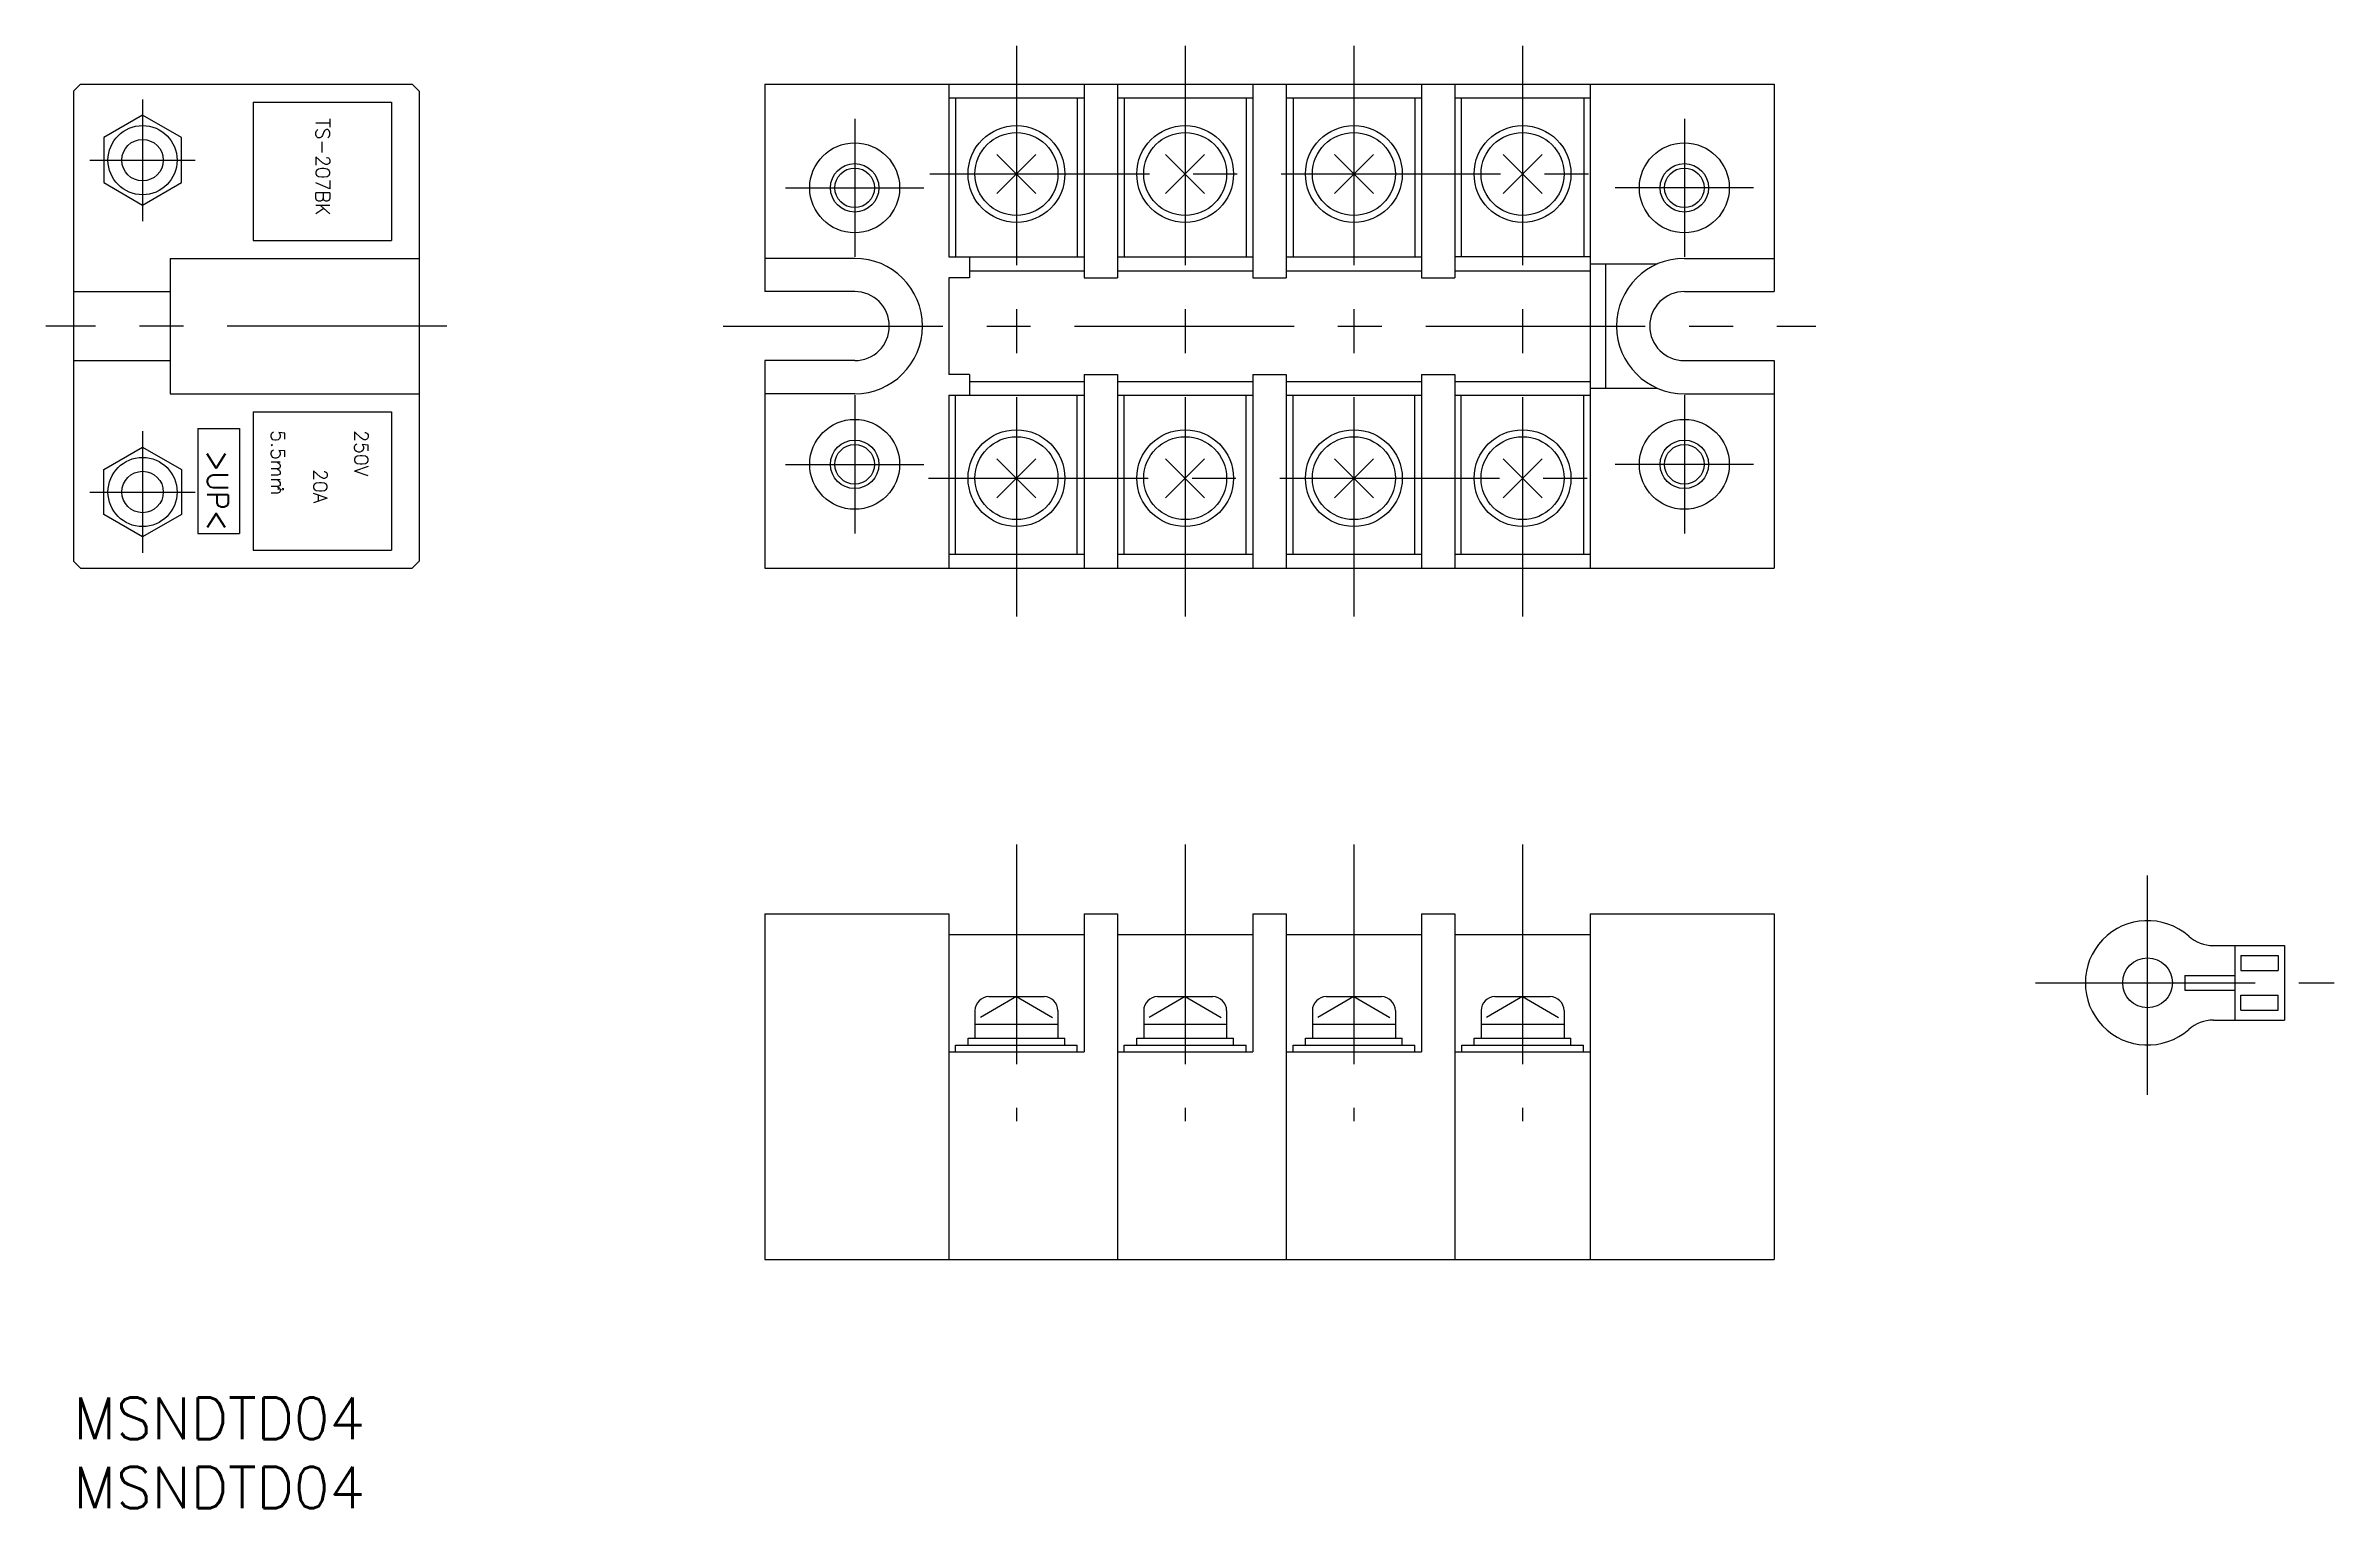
# Model space of a CAD drawing. Extents: x -2 to 164, y -8 to 98.
import ezdxf

# ---------------------------------------------------------------- set-up
doc = ezdxf.new("R2010")
doc.units = 0
doc.header["$LTSCALE"] = 0.5
doc.linetypes.add('CENTER', pattern=[50.8, 31.75, -6.35, 6.35, -6.35])
for name, color, linetype in [('MSM_CENTER', 1, 'CENTER'), ('MSM_CONTINUOUS', 7, 'CONTINUOUS'), ('MSM_NARROW', 5, 'CONTINUOUS'), ('MSM_PART_NUMBER', 7, 'CONTINUOUS')]:
    doc.layers.add(name, color=color, linetype=linetype)
doc.styles.get("Standard").update_dxf_attribs({"font": 'txt.shx', "height": 3, "bigfont": 'bigfont.shx'})

msp = doc.modelspace()

# ---------------------------------------------------------------- linework, layer by layer
at = {"layer": 'MSM_CENTER'}
for p, q in [((68.2, 97.77), (68.2, 55)), ((80.4, 97.77), (80.4, 55)), ((92.6, 97.77), (92.6, 55)), ((104.8, 97.77), (104.8, 55)), ((5, 93.9), (5, 85.1)), ((56.5, 92.5), (56.5, 82.5)), ((116.5, 92.5), (116.5, 82.5)), ((1.19, 89.5), (8.81, 89.5)), ((61.94, 88.5), (110.95, 88.5)), ((51.5, 87.5), (61.5, 87.5)), ((121.5, 87.5), (111.5, 87.5)), ((27, 77.5), (-2, 77.5)), ((47, 77.5), (126, 77.5)), ((56.5, 72.5), (56.5, 62.5)), ((116.5, 72.5), (116.5, 62.5)), ((5, 69.9), (5, 61.1)), ((51.5, 67.5), (61.5, 67.5)), ((61.85, 66.5), (110.95, 66.5)), ((121.5, 67.5), (111.5, 67.5)), ((1.19, 65.5), (8.81, 65.5)), ((68.2, 40), (68.2, 20)), ((80.4, 40), (80.4, 20)), ((92.6, 40), (92.6, 20)), ((104.8, 40), (104.8, 20)), ((150, 21.9), (150, 38.1)), ((141.9, 30), (163.5, 30))]:
    msp.add_line(p, q, dxfattribs=at)
at = {"layer": 'MSM_CONTINUOUS'}
for p, q in [((0.5, 95), (0, 94.5)), ((0, 94.5), (0, 60.5)), ((0.5, 95), (24.5, 95)), ((24.5, 95), (25, 94.5)), ((25, 94.5), (25, 60.5)), ((50, 95), (50, 80)), ((50, 95), (123, 95)), ((63.3, 95), (63.3, 82.5)), ((73.1, 95), (73.1, 81)), ((75.5, 95), (75.5, 81)), ((85.3, 95), (85.3, 81)), ((87.7, 95), (87.7, 81)), ((97.5, 95), (97.5, 81)), ((99.9, 95), (99.9, 81)), ((109.7, 95), (109.7, 60)), ((123, 95), (123, 80)), ((5, 92.75), (2.19, 91.13)), ((7.81, 91.13), (5, 92.75)), ((13, 93.7), (13, 83.7)), ((13, 93.7), (23, 93.7)), ((23, 93.7), (23, 83.7)), ((63.3, 94), (73.1, 94)), ((63.8, 94), (63.8, 82.5)), ((72.6, 94), (72.6, 82.5)), ((75.5, 94), (85.3, 94)), ((76, 94), (76, 82.5)), ((84.8, 94), (84.8, 82.5)), ((87.7, 94), (97.5, 94)), ((88.2, 94), (88.2, 82.5)), ((97, 94), (97, 82.5)), ((99.9, 94), (109.7, 94)), ((100.36, 94), (100.36, 82.5)), ((109.23, 94), (109.23, 82.5)), ((2.19, 91.13), (2.19, 87.88)), ((7.81, 87.88), (7.81, 91.13)), ((69.61, 89.91), (66.79, 87.09)), ((66.79, 89.91), (69.61, 87.09)), ((81.81, 89.91), (78.99, 87.09)), ((78.99, 89.91), (81.81, 87.09)), ((94.01, 89.91), (91.19, 87.09)), ((91.19, 89.91), (94.01, 87.09)), ((106.21, 89.91), (103.39, 87.09)), ((103.39, 89.91), (106.21, 87.09)), ((2.19, 87.88), (5, 86.25)), ((5, 86.25), (7.81, 87.88)), ((13, 83.7), (23, 83.7)), ((7, 82.4), (25, 82.4)), ((7, 82.4), (7, 72.6)), ((56.5, 82.4), (50, 82.4)), ((63.3, 82.5), (73.1, 82.5)), ((64.8, 82.5), (64.8, 81)), ((64.8, 81.5), (73.1, 81.5)), ((75.5, 82.5), (85.3, 82.5)), ((75.5, 81.5), (85.3, 81.5)), ((87.7, 82.5), (97.5, 82.5)), ((87.7, 81.5), (97.5, 81.5)), ((109.7, 82.5), (99.9, 82.5)), ((99.9, 81.5), (109.7, 81.5)), ((109.7, 82), (114.56, 82)), ((110.8, 82), (110.8, 73)), ((116.5, 82.4), (123, 82.4)), ((0, 80), (7, 80)), ((56.5, 80), (50, 80)), ((64.8, 81), (63.3, 81)), ((63.3, 81), (63.3, 74)), ((73.1, 81), (75.5, 81)), ((85.3, 81), (87.7, 81)), ((97.5, 81), (99.9, 81)), ((116.5, 80), (123, 80)), ((0, 75), (7, 75)), ((56.5, 75), (50, 75)), ((50, 75), (50, 60)), ((116.5, 75), (123, 75)), ((123, 75), (123, 60)), ((64.8, 74), (63.3, 74)), ((64.8, 74), (64.8, 72.5)), ((64.8, 73.5), (73.1, 73.5)), ((73.1, 74), (75.5, 74)), ((73.1, 74), (73.1, 60)), ((75.5, 74), (75.5, 60)), ((75.5, 73.5), (85.3, 73.5)), ((85.3, 74), (85.3, 60)), ((85.3, 74), (87.7, 74)), ((87.7, 74), (87.7, 60)), ((87.7, 73.5), (97.5, 73.5)), ((97.5, 74), (99.9, 74)), ((97.5, 74), (97.5, 60)), ((99.9, 74), (99.9, 60)), ((99.9, 73.5), (109.7, 73.5)), ((109.7, 73), (114.56, 73)), ((7, 72.6), (25, 72.6)), ((13, 71.3), (13, 61.3)), ((13, 71.3), (23, 71.3)), ((23, 71.3), (23, 61.3)), ((56.5, 72.6), (50, 72.6)), ((63.3, 72.5), (73.1, 72.5)), ((63.3, 72.5), (63.3, 60)), ((63.8, 61), (63.8, 72.5)), ((72.6, 61), (72.6, 72.5)), ((75.5, 72.5), (85.3, 72.5)), ((76, 61), (76, 72.5)), ((84.8, 61), (84.8, 72.5)), ((87.7, 72.5), (97.5, 72.5)), ((88.2, 61), (88.2, 72.5)), ((97, 61), (97, 72.5)), ((99.9, 72.5), (109.7, 72.5)), ((100.36, 61), (100.36, 72.5)), ((109.23, 61), (109.23, 72.5)), ((116.5, 72.6), (123, 72.6)), ((9, 70.1), (9, 62.5)), ((9, 70.1), (12, 70.1)), ((12, 70.1), (12, 62.5)), ((2.19, 67.12), (5, 68.75)), ((5, 68.75), (7.81, 67.12)), ((69.61, 65.09), (66.79, 67.91)), ((66.79, 65.09), (69.61, 67.91)), ((81.81, 65.09), (78.99, 67.91)), ((78.99, 65.09), (81.81, 67.91)), ((94.01, 65.09), (91.19, 67.91)), ((91.19, 65.09), (94.01, 67.91)), ((106.21, 65.09), (103.39, 67.91)), ((103.39, 65.09), (106.21, 67.91)), ((2.19, 63.87), (2.19, 67.12)), ((7.81, 67.12), (7.81, 63.87)), ((5, 62.25), (2.19, 63.87)), ((7.81, 63.87), (5, 62.25)), ((9, 62.5), (12, 62.5)), ((13, 61.3), (23, 61.3)), ((0, 60.5), (0.5, 60)), ((0.5, 60), (24.5, 60)), ((25, 60.5), (24.5, 60)), ((50, 60), (123, 60)), ((63.3, 61), (73.1, 61)), ((75.5, 61), (85.3, 61)), ((87.7, 61), (97.5, 61)), ((99.9, 61), (109.7, 61)), ((50, 35), (50, 10)), ((50, 35), (63.3, 35)), ((63.3, 35), (63.3, 10)), ((73.1, 35), (73.1, 25)), ((73.1, 35), (75.5, 35)), ((75.5, 35), (75.5, 10)), ((85.3, 35), (85.3, 25)), ((85.3, 35), (87.7, 35)), ((87.7, 35), (87.7, 10)), ((97.5, 35), (97.5, 25)), ((97.5, 35), (99.9, 35)), ((99.9, 35), (99.9, 10)), ((109.7, 35), (123, 35)), ((109.7, 35), (109.7, 10)), ((123, 35), (123, 10)), ((63.3, 33.5), (73.1, 33.5)), ((75.5, 33.5), (85.3, 33.5)), ((87.7, 33.5), (97.5, 33.5)), ((99.9, 33.5), (109.7, 33.5)), ((154.76, 32.7), (159.9, 32.7)), ((156.3, 32.7), (156.3, 27.3)), ((156.75, 31.98), (159.45, 31.98)), ((156.75, 31.98), (156.75, 30.9)), ((159.45, 31.98), (159.45, 30.9)), ((159.9, 32.7), (159.9, 27.3)), ((152.7, 30.54), (156.3, 30.54)), ((152.7, 30.54), (152.7, 29.46)), ((156.75, 30.9), (159.45, 30.9)), ((68.2, 29), (65.6, 27.5)), ((66.2, 29), (70.2, 29)), ((68.2, 29), (70.8, 27.5)), ((80.4, 29), (77.8, 27.5)), ((78.4, 29), (82.4, 29)), ((80.4, 29), (83, 27.5)), ((92.6, 29), (90, 27.5)), ((90.6, 29), (94.6, 29)), ((92.6, 29), (95.2, 27.5)), ((104.8, 29), (102.2, 27.5)), ((102.8, 29), (106.8, 29)), ((104.8, 29), (107.4, 27.5)), ((152.7, 29.46), (156.3, 29.46)), ((156.75, 29.1), (159.45, 29.1)), ((156.75, 28.02), (156.75, 29.1)), ((159.45, 28.02), (159.45, 29.1)), ((65.2, 28), (65.2, 26)), ((65.2, 27), (71.2, 27)), ((71.2, 28), (71.2, 26)), ((77.4, 28), (77.4, 26)), ((77.4, 27), (83.4, 27)), ((83.4, 28), (83.4, 26)), ((89.6, 28), (89.6, 26)), ((89.6, 27), (95.6, 27)), ((95.6, 28), (95.6, 26)), ((101.8, 28), (101.8, 26)), ((101.8, 27), (107.8, 27)), ((107.8, 28), (107.8, 26)), ((154.76, 27.3), (159.9, 27.3)), ((156.75, 28.02), (159.45, 28.02)), ((63.3, 25), (73.1, 25)), ((63.8, 25.5), (72.6, 25.5)), ((63.8, 25), (63.8, 25.5)), ((64.7, 26), (71.7, 26)), ((64.7, 25.5), (64.7, 26)), ((71.7, 25.5), (71.7, 26)), ((72.6, 25), (72.6, 25.5)), ((75.5, 25), (85.3, 25)), ((76, 25), (76, 25.5)), ((76, 25.5), (84.8, 25.5)), ((76.9, 25.5), (76.9, 26)), ((76.9, 26), (83.9, 26)), ((83.9, 25.5), (83.9, 26)), ((84.8, 25), (84.8, 25.5)), ((87.7, 25), (97.5, 25)), ((88.2, 25.5), (97, 25.5)), ((88.2, 25), (88.2, 25.5)), ((89.1, 25.5), (89.1, 26)), ((89.1, 26), (96.1, 26)), ((96.1, 25.5), (96.1, 26)), ((97, 25), (97, 25.5)), ((99.9, 25), (109.7, 25)), ((100.4, 25.5), (109.2, 25.5)), ((100.4, 25), (100.4, 25.5)), ((101.3, 26), (108.3, 26)), ((101.3, 25.5), (101.3, 26)), ((108.3, 25.5), (108.3, 26)), ((109.2, 25), (109.2, 25.5)), ((50, 10), (123, 10))]:
    msp.add_line(p, q, dxfattribs=at)
for centre, radius in [((5, 89.5), 2.5), ((68.2, 88.5), 3.5), ((68.2, 88.5), 3), ((80.4, 88.5), 3.5), ((80.4, 88.5), 3), ((92.6, 88.5), 3.5), ((92.6, 88.5), 3), ((104.8, 88.5), 3.5), ((104.8, 88.5), 3), ((5, 89.5), 1.5), ((56.5, 87.5), 3.25), ((116.5, 87.5), 3.25), ((56.5, 87.5), 1.43), ((116.5, 87.5), 1.43), ((56.5, 67.5), 3.25), ((68.2, 66.5), 3.5), ((80.4, 66.5), 3.5), ((92.6, 66.5), 3.5), ((104.8, 66.5), 3.5), ((116.5, 67.5), 3.25), ((5, 65.5), 2.5), ((56.5, 67.5), 1.43), ((68.2, 66.5), 3), ((80.4, 66.5), 3), ((92.6, 66.5), 3), ((104.8, 66.5), 3), ((116.5, 67.5), 1.43), ((5, 65.5), 1.5), ((150, 30), 1.8)]:
    msp.add_circle(centre, radius, dxfattribs=at)
for centre, radius, start, end in [((56.5, 77.5), 4.9, 270, 90), ((116.5, 77.5), 4.9, 90, 270), ((56.5, 77.5), 2.5, 270, 90), ((116.5, 77.5), 2.5, 90, 270), ((150, 30), 4.5, 48.5904, 311.4096), ((154.76, 35.4), 2.7, 228.5904, 270), ((66.2, 28), 1, 90, 180), ((70.2, 28), 1, 0, 90), ((78.4, 28), 1, 90, 180), ((82.4, 28), 1, 0, 90), ((90.6, 28), 1, 90, 180), ((94.6, 28), 1, 0, 90), ((102.8, 28), 1, 90, 180), ((106.8, 28), 1, 0, 90), ((154.76, 24.6), 2.7, 90, 131.4096)]:
    msp.add_arc(centre, radius, start, end, dxfattribs=at)
at = {"layer": 'MSM_NARROW'}
for centre in [(56.5, 87.5), (116.5, 87.5), (56.5, 67.5), (116.5, 67.5)]:
    msp.add_circle(centre, 1.75, dxfattribs=at)

# ---------------------------------------------------------------- texts
at = {"layer": 'MSM_PART_NUMBER'}
for s, height, p in [('TS-207BK', 1, (17.54, 92.53)), ('5.5mm', 1, (14.29, 69.97)), ('250V', 1, (20.32, 69.97)), ('>UP<', 1.5, (9.68, 68.52)), ('20A', 1, (17.36, 67.16))]:
    msp.add_text(s, height=height, rotation=270, dxfattribs=at).set_placement(p)
at = {"layer": 'MSM_PART_NUMBER', "width": 0.4}
msp.add_text('2', height=0.4, rotation=270, dxfattribs=at).set_placement((14.8, 65.79))
at = {"layer": 'MSM_PART_NUMBER'}
for p in [(0, -3), (0, -8)]:
    msp.add_text('MSNDTD04', height=3, dxfattribs=at).set_placement(p)

doc.saveas('drawing.dxf')
